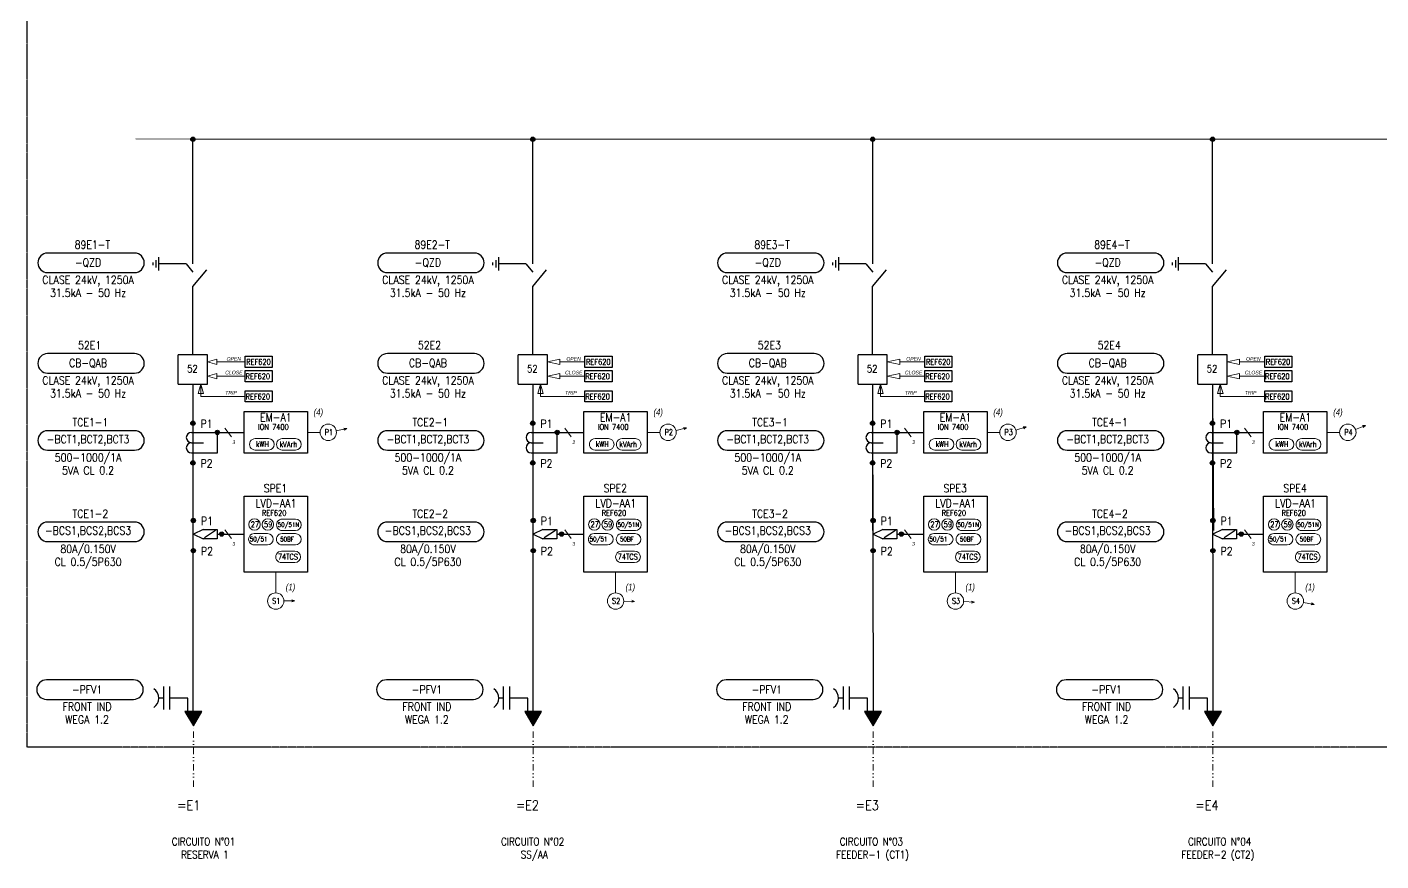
# Model space of a CAD drawing. Header units: millimetres. Extents: x 9982696 to 10277415, y 3207660 to 3335318.
# Drawn here: x 9982696 to 10086379, y 3207660 to 3271489 of the extents above; entities that cross this region are included whole.
import ezdxf
from ezdxf.enums import TextEntityAlignment as Align

# ---------------------------------------------------------------- set-up
doc = ezdxf.new("R2010")
doc.units = ezdxf.units.MM
doc.header["$LTSCALE"] = 2
doc.linetypes.add('DIVIDE', pattern=[1.25, 0.5, -0.25, 0, -0.25, 0, -0.25])
doc.linetypes.add('HIDDEN', pattern=[9.525, 6.35, -3.175])
doc.layers.add('E_EQP', color=134, linetype='Continuous', lineweight=5)
doc.layers.add('GE-SIMBOLOGÍAS', color=151, linetype='Continuous', lineweight=30)
for name, color, linetype in [('EL-CONDUCTOR', 122, 'Continuous'), ('G-TEXTOS', 2, 'Continuous'), ('GE-SIMBOLOGIAS', 151, 'Continuous'), ('I-sep TEXTOS', 7, 'Continuous'), ('Textos', 7, 'Continuous')]:
    doc.layers.add(name, color=color, linetype=linetype)
doc.styles.add('ROMANS', font='romans.shx', dxfattribs={"width": 0.85})
doc.styles.get("Standard").update_dxf_attribs({"font": 'arial.ttf'})

# ---------------------------------------------------------------- blocks, each defined once
blk = doc.blocks.new('DESCRIPCION Nº TAG')
at = {"layer": 'GE-SIMBOLOGÍAS'}
blk.add_lwpolyline([(-12.5, -6), (14.34, -6, 1), (14.34, 0), (-12.5, 0, 1)], format="xyb", close=True, dxfattribs=at)
at = {"layer": 'GE-SIMBOLOGÍAS', "color": 2, "style": 'ROMANS', "width": 0.85}
blk.add_attdef('MEQ-Nº', text='', height=2.5, dxfattribs=at).set_placement((0, -3), align=Align.MIDDLE)
for tag, p in [('MEQ-L1', (0, -9.5)), ('MEQ-L2', (0, -13.5)), ('MEQ-L3', (0, -17.5))]:
    blk.add_attdef(tag, text='', height=2.5, dxfattribs=at).set_placement(p, align=Align.CENTER)

msp = doc.modelspace()

# ---------------------------------------------------------------- hatches: boundary and pattern name
at = {"layer": 'EL-CONDUCTOR'}
h = msp.add_hatch(color=256, dxfattribs=at)
h.paths.add_polyline_path([(9995401, 3262737, -0.4142136), (9995237, 3262901, -0.4142136), (9995401, 3263065)])
h.paths.add_polyline_path([(9995565, 3262901, -0.4142136), (9995401, 3262737), (9995401, 3263065, -0.4142136)])
h = msp.add_hatch(color=256, dxfattribs=at)
h.paths.add_polyline_path([(10021428, 3262737, -0.4142136), (10021264, 3262901, -0.4142136), (10021428, 3263065)])
h.paths.add_polyline_path([(10021592, 3262901, -0.4142136), (10021428, 3262737), (10021428, 3263065, -0.4142136)])
h = msp.add_hatch(color=256, dxfattribs=at)
h.paths.add_polyline_path([(10047456, 3262737, -0.4142136), (10047292, 3262901, -0.4142136), (10047456, 3263065)])
h.paths.add_polyline_path([(10047620, 3262901, -0.4142136), (10047456, 3262737), (10047456, 3263065, -0.4142136)])
h = msp.add_hatch(color=256, dxfattribs=at)
h.paths.add_polyline_path([(10073483, 3262737, -0.4142136), (10073319, 3262901, -0.4142136), (10073483, 3263065)])
h.paths.add_polyline_path([(10073647, 3262901, -0.4142136), (10073483, 3262737), (10073483, 3263065, -0.4142136)])
h = msp.add_hatch(color=256, dxfattribs=at)
h.paths.add_polyline_path([(9995396, 3240996, -0.4142136), (9995232, 3241160, -0.4142136), (9995396, 3241324)])
h.paths.add_polyline_path([(9995560, 3241160, -0.4142136), (9995396, 3240996), (9995396, 3241324, -0.4142136)])
h = msp.add_hatch(color=256, dxfattribs=at)
h.paths.add_polyline_path([(10021423, 3240996, -0.4142136), (10021259, 3241160, -0.4142136), (10021423, 3241324)])
h.paths.add_polyline_path([(10021587, 3241160, -0.4142136), (10021423, 3240996), (10021423, 3241324, -0.4142136)])
h = msp.add_hatch(color=256, dxfattribs=at)
h.paths.add_polyline_path([(10047451, 3240996, -0.4142136), (10047287, 3241160, -0.4142136), (10047451, 3241324)])
h.paths.add_polyline_path([(10047615, 3241160, -0.4142136), (10047451, 3240996), (10047451, 3241324, -0.4142136)])
h = msp.add_hatch(color=256, dxfattribs=at)
h.paths.add_polyline_path([(10073478, 3240996, -0.4142136), (10073314, 3241160, -0.4142136), (10073478, 3241324)])
h.paths.add_polyline_path([(10073642, 3241160, -0.4142136), (10073478, 3240996), (10073478, 3241324, -0.4142136)])
h = msp.add_hatch(color=256, dxfattribs=at)
h.paths.add_polyline_path([(9997268, 3240300, -0.4142136), (9997104, 3240464, -0.4142136), (9997268, 3240628)])
h.paths.add_polyline_path([(9997432, 3240464, -0.4142136), (9997268, 3240300), (9997268, 3240628, -0.4142136)])
h = msp.add_hatch(color=256, dxfattribs=at)
h.paths.add_polyline_path([(10023296, 3240300, -0.4142136), (10023132, 3240464, -0.4142136), (10023296, 3240628)])
h.paths.add_polyline_path([(10023460, 3240464, -0.4142136), (10023296, 3240300), (10023296, 3240628, -0.4142136)])
h = msp.add_hatch(color=256, dxfattribs=at)
h.paths.add_polyline_path([(10049323, 3240300, -0.4142136), (10049159, 3240464, -0.4142136), (10049323, 3240628)])
h.paths.add_polyline_path([(10049487, 3240464, -0.4142136), (10049323, 3240300), (10049323, 3240628, -0.4142136)])
h = msp.add_hatch(color=256, dxfattribs=at)
h.paths.add_polyline_path([(10075351, 3240300, -0.4142136), (10075187, 3240464, -0.4142136), (10075351, 3240628)])
h.paths.add_polyline_path([(10075515, 3240464, -0.4142136), (10075351, 3240300), (10075351, 3240628, -0.4142136)])
h = msp.add_hatch(color=256, dxfattribs=at)
h.paths.add_polyline_path([(9995396, 3237959, -0.4142136), (9995232, 3238123, -0.4142136), (9995396, 3238287)])
h.paths.add_polyline_path([(9995560, 3238123, -0.4142136), (9995396, 3237959), (9995396, 3238287, -0.4142136)])
h = msp.add_hatch(color=256, dxfattribs=at)
h.paths.add_polyline_path([(10021423, 3237959, -0.4142136), (10021259, 3238123, -0.4142136), (10021423, 3238287)])
h.paths.add_polyline_path([(10021587, 3238123, -0.4142136), (10021423, 3237959), (10021423, 3238287, -0.4142136)])
h = msp.add_hatch(color=256, dxfattribs=at)
h.paths.add_polyline_path([(10047451, 3237959, -0.4142136), (10047287, 3238123, -0.4142136), (10047451, 3238287)])
h.paths.add_polyline_path([(10047615, 3238123, -0.4142136), (10047451, 3237959), (10047451, 3238287, -0.4142136)])
h = msp.add_hatch(color=256, dxfattribs=at)
h.paths.add_polyline_path([(10073478, 3237959, -0.4142136), (10073314, 3238123, -0.4142136), (10073478, 3238287)])
h.paths.add_polyline_path([(10073642, 3238123, -0.4142136), (10073478, 3237959), (10073478, 3238287, -0.4142136)])
h = msp.add_hatch(color=256, dxfattribs=at)
h.paths.add_polyline_path([(9995429, 3233555, -0.4142136), (9995265, 3233719, -0.4142136), (9995429, 3233883)])
h.paths.add_polyline_path([(9995593, 3233719, -0.4142136), (9995429, 3233555), (9995429, 3233883, -0.4142136)])
h = msp.add_hatch(color=256, dxfattribs=at)
h.paths.add_polyline_path([(10021457, 3233555, -0.4142136), (10021293, 3233719, -0.4142136), (10021457, 3233883)])
h.paths.add_polyline_path([(10021621, 3233719, -0.4142136), (10021457, 3233555), (10021457, 3233883, -0.4142136)])
h = msp.add_hatch(color=256, dxfattribs=at)
h.paths.add_polyline_path([(10047484, 3233555, -0.4142136), (10047320, 3233719, -0.4142136), (10047484, 3233883)])
h.paths.add_polyline_path([(10047648, 3233719, -0.4142136), (10047484, 3233555), (10047484, 3233883, -0.4142136)])
h = msp.add_hatch(color=256, dxfattribs=at)
h.paths.add_polyline_path([(10073511, 3233555, -0.4142136), (10073347, 3233719, -0.4142136), (10073511, 3233883)])
h.paths.add_polyline_path([(10073676, 3233719, -0.4142136), (10073511, 3233555), (10073511, 3233883, -0.4142136)])
h = msp.add_hatch(color=256, dxfattribs=at)
h.paths.add_polyline_path([(9997599, 3232511, -0.4142136), (9997435, 3232675, -0.4142136), (9997599, 3232839)])
h.paths.add_polyline_path([(9997763, 3232675, -0.4142136), (9997599, 3232511), (9997599, 3232839, -0.4142136)])
h = msp.add_hatch(color=256, dxfattribs=at)
h.paths.add_polyline_path([(10023626, 3232511, -0.4142136), (10023462, 3232675, -0.4142136), (10023626, 3232839)])
h.paths.add_polyline_path([(10023790, 3232675, -0.4142136), (10023626, 3232511), (10023626, 3232839, -0.4142136)])
h = msp.add_hatch(color=256, dxfattribs=at)
h.paths.add_polyline_path([(10049654, 3232511, -0.4142136), (10049489, 3232675, -0.4142136), (10049654, 3232839)])
h.paths.add_polyline_path([(10049818, 3232675, -0.4142136), (10049654, 3232511), (10049654, 3232839, -0.4142136)])
h = msp.add_hatch(color=256, dxfattribs=at)
h.paths.add_polyline_path([(10075681, 3232511, -0.4142136), (10075517, 3232675, -0.4142136), (10075681, 3232839)])
h.paths.add_polyline_path([(10075845, 3232675, -0.4142136), (10075681, 3232511), (10075681, 3232839, -0.4142136)])
h = msp.add_hatch(color=256, dxfattribs=at)
h.paths.add_polyline_path([(9995429, 3231245, -0.4142136), (9995265, 3231409, -0.4142136), (9995429, 3231573)])
h.paths.add_polyline_path([(9995593, 3231409, -0.4142136), (9995429, 3231245), (9995429, 3231573, -0.4142136)])
h = msp.add_hatch(color=256, dxfattribs=at)
h.paths.add_polyline_path([(10021457, 3231245, -0.4142136), (10021293, 3231409, -0.4142136), (10021457, 3231573)])
h.paths.add_polyline_path([(10021621, 3231409, -0.4142136), (10021457, 3231245), (10021457, 3231573, -0.4142136)])
h = msp.add_hatch(color=256, dxfattribs=at)
h.paths.add_polyline_path([(10047484, 3231245, -0.4142136), (10047320, 3231409, -0.4142136), (10047484, 3231573)])
h.paths.add_polyline_path([(10047648, 3231409, -0.4142136), (10047484, 3231245), (10047484, 3231573, -0.4142136)])
h = msp.add_hatch(color=256, dxfattribs=at)
h.paths.add_polyline_path([(10073511, 3231245, -0.4142136), (10073347, 3231409, -0.4142136), (10073511, 3231573)])
h.paths.add_polyline_path([(10073676, 3231409, -0.4142136), (10073511, 3231245), (10073511, 3231573, -0.4142136)])
at = {"layer": 'GE-SIMBOLOGIAS'}
for points in [[(9995429, 3217990), (9996074, 3219107), (9994784, 3219107)], [(10021457, 3217990), (10022102, 3219107), (10020811, 3219107)], [(10047484, 3217990), (10048129, 3219107), (10046839, 3219107)], [(10073511, 3217990), (10074157, 3219107), (10072866, 3219107)]]:
    msp.add_hatch(color=256, dxfattribs=at).paths.add_polyline_path(points)

# ---------------------------------------------------------------- linework, layer by layer
at = {"layer": 'E_EQP', "ltscale": 2}
for p, q in [((9991014, 3262936), (9995401, 3262901)), ((9995401, 3262901), (10229648, 3262901)), ((9996513, 3245858), (9997225, 3246068)), ((9996513, 3245858), (9997225, 3245649)), ((9997225, 3246068), (9997225, 3245858)), ((9997225, 3245858), (9999394, 3245858)), ((9997225, 3245649), (9997225, 3245858)), ((10022541, 3245858), (10023499, 3246068)), ((10022541, 3245858), (10023499, 3245649)), ((10023499, 3246068), (10023499, 3245858)), ((10023499, 3245858), (10025421, 3245858)), ((10023499, 3245649), (10023499, 3245858)), ((10048568, 3245858), (10049527, 3246068)), ((10048568, 3245858), (10049527, 3245649)), ((10049527, 3246068), (10049527, 3245858)), ((10049527, 3245858), (10051449, 3245858)), ((10049527, 3245649), (10049527, 3245858)), ((10074596, 3245858), (10075554, 3246068)), ((10074596, 3245858), (10075554, 3245649)), ((10075554, 3246068), (10075554, 3245858)), ((10075554, 3245858), (10077476, 3245858)), ((10075554, 3245649), (10075554, 3245858)), ((9996513, 3244767), (9997225, 3244977)), ((9996513, 3244767), (9997225, 3244558)), ((9997225, 3244977), (9997225, 3244767)), ((9997225, 3244767), (9999394, 3244767)), ((9997225, 3244558), (9997225, 3244767)), ((10022541, 3244767), (10023499, 3244977)), ((10022541, 3244767), (10023499, 3244558)), ((10023499, 3244977), (10023499, 3244767)), ((10023499, 3244767), (10025421, 3244767)), ((10023499, 3244558), (10023499, 3244767)), ((10048568, 3244767), (10049527, 3244977)), ((10048568, 3244767), (10049527, 3244558)), ((10049527, 3244977), (10049527, 3244767)), ((10049527, 3244767), (10051449, 3244767)), ((10049527, 3244558), (10049527, 3244767)), ((10074596, 3244767), (10075554, 3244977)), ((10074596, 3244767), (10075554, 3244558)), ((10075554, 3244977), (10075554, 3244767)), ((10075554, 3244767), (10077476, 3244767)), ((10075554, 3244558), (10075554, 3244767)), ((9995996, 3244162), (9995787, 3243450)), ((9995787, 3243450), (9995996, 3243450)), ((9995996, 3244162), (9996206, 3243450)), ((9995996, 3244162), (9995996, 3243223)), ((9996206, 3243450), (9995996, 3243450)), ((9995996, 3243223), (9999394, 3243223)), ((10022023, 3244162), (10021814, 3243450)), ((10021814, 3243450), (10022023, 3243450)), ((10022023, 3244162), (10022233, 3243450)), ((10022023, 3244162), (10022023, 3243223)), ((10022233, 3243450), (10022023, 3243450)), ((10022023, 3243223), (10025421, 3243223)), ((10048051, 3244162), (10047841, 3243450)), ((10047841, 3243450), (10048051, 3243450)), ((10048051, 3244162), (10048260, 3243450)), ((10048051, 3244162), (10048051, 3243223)), ((10048260, 3243450), (10048051, 3243450)), ((10048051, 3243223), (10051449, 3243223)), ((10074078, 3244162), (10073869, 3243450)), ((10073869, 3243450), (10074078, 3243450)), ((10074078, 3244162), (10074288, 3243450)), ((10074078, 3244162), (10074078, 3243223)), ((10074288, 3243450), (10074078, 3243450)), ((10074078, 3243223), (10077476, 3243223)), ((9997844, 3240794), (9998349, 3240134)), ((10005132, 3240466), (10004166, 3240464)), ((10006377, 3240591), (10007192, 3240754)), ((10007192, 3240754), (10006956, 3240787)), ((10007192, 3240754), (10006987, 3240633)), ((10023871, 3240794), (10024377, 3240134)), ((10031159, 3240466), (10030194, 3240464)), ((10032400, 3240613), (10033208, 3240809)), ((10033208, 3240809), (10032970, 3240832)), ((10033208, 3240809), (10033007, 3240679)), ((10049899, 3240794), (10050404, 3240134)), ((10057186, 3240466), (10056221, 3240464)), ((10058419, 3240644), (10059216, 3240882)), ((10059216, 3240882), (10058977, 3240893)), ((10059216, 3240882), (10059022, 3240742)), ((10075926, 3240794), (10076431, 3240134)), ((10083214, 3240466), (10082249, 3240464)), ((10084431, 3240690), (10085208, 3240986)), ((10085208, 3240986), (10084969, 3240979)), ((10085208, 3240986), (10085025, 3240832)), ((10001187, 3239985), (10000168, 3239985)), ((10001187, 3239111), (10000168, 3239111)), ((10003255, 3239985), (10002236, 3239985)), ((10003255, 3239111), (10002236, 3239111)), ((10027214, 3239985), (10026195, 3239985)), ((10027214, 3239111), (10026195, 3239111)), ((10029282, 3239985), (10028263, 3239985)), ((10029282, 3239111), (10028263, 3239111)), ((10053241, 3239985), (10052222, 3239985)), ((10053241, 3239111), (10052222, 3239111)), ((10055309, 3239985), (10054290, 3239985)), ((10055309, 3239111), (10054290, 3239111)), ((10079269, 3239985), (10078250, 3239985)), ((10079269, 3239111), (10078250, 3239111)), ((10081337, 3239985), (10080318, 3239985)), ((10081337, 3239111), (10080318, 3239111)), ((9997844, 3233005), (9998349, 3232345)), ((10003257, 3233824), (10002238, 3233824)), ((10003257, 3232950), (10002238, 3232950)), ((10023871, 3233005), (10024377, 3232345)), ((10029285, 3233824), (10028266, 3233824)), ((10029285, 3232950), (10028266, 3232950)), ((10049899, 3233005), (10050404, 3232345)), ((10055312, 3233824), (10054293, 3233824)), ((10055312, 3232950), (10054293, 3232950)), ((10075926, 3233005), (10076431, 3232345)), ((10081339, 3233824), (10080320, 3233824)), ((10081339, 3232950), (10080320, 3232950)), ((10001115, 3232717), (10000096, 3232717)), ((10001115, 3231844), (10000096, 3231844)), ((10003248, 3232717), (10002229, 3232717)), ((10003248, 3231844), (10002229, 3231844)), ((10027143, 3232717), (10026124, 3232717)), ((10027143, 3231844), (10026124, 3231844)), ((10029275, 3232717), (10028256, 3232717)), ((10029275, 3231844), (10028256, 3231844)), ((10053170, 3232717), (10052151, 3232717)), ((10053170, 3231844), (10052151, 3231844)), ((10055303, 3232717), (10054283, 3232717)), ((10055303, 3231844), (10054283, 3231844)), ((10079198, 3232717), (10078179, 3232717)), ((10079198, 3231844), (10078179, 3231844)), ((10081330, 3232717), (10080311, 3232717)), ((10081330, 3231844), (10080311, 3231844)), ((10003200, 3231366), (10002181, 3231366)), ((10029227, 3231366), (10028208, 3231366)), ((10055255, 3231366), (10054236, 3231366)), ((10081282, 3231366), (10080263, 3231366)), ((10001740, 3228180), (10001740, 3229756)), ((10003200, 3230493), (10002181, 3230493)), ((10027767, 3228180), (10027767, 3229756)), ((10029227, 3230493), (10028208, 3230493)), ((10053794, 3228180), (10053794, 3229756)), ((10055255, 3230493), (10054236, 3230493)), ((10079822, 3228180), (10079822, 3229756)), ((10081282, 3230493), (10080263, 3230493)), ((10003200, 3227566), (10002974, 3227642)), ((10002369, 3227558), (10003200, 3227566)), ((10003200, 3227566), (10002975, 3227485)), ((10028396, 3227542), (10029227, 3227530)), ((10029227, 3227530), (10029001, 3227454)), ((10029227, 3227530), (10029003, 3227612)), ((10054422, 3227511), (10055252, 3227457)), ((10055252, 3227457), (10055022, 3227393)), ((10055252, 3227457), (10055032, 3227550)), ((10080441, 3227442), (10081260, 3227296)), ((10081260, 3227296), (10081024, 3227258)), ((10081260, 3227296), (10081052, 3227413))]:
    msp.add_line(p, q, dxfattribs=at)
at = {"layer": 'E_EQP', "linetype": 'DIVIDE', "ltscale": 500}
for p, q in [((9995429, 3213325), (9995429, 3217990)), ((10021457, 3213325), (10021457, 3217990)), ((10047484, 3213325), (10047484, 3217990)), ((10073511, 3213325), (10073511, 3217990))]:
    msp.add_line(p, q, dxfattribs=at)
at = {"layer": 'E_EQP', "ltscale": 2}
for centre, radius in [((10005761, 3240466), 629), ((10031788, 3240466), 629), ((10057816, 3240466), 629), ((10083843, 3240466), 629), ((10000113, 3233415), 437), ((10001132, 3233415), 437), ((10026140, 3233415), 437), ((10027159, 3233415), 437), ((10052168, 3233415), 437), ((10053187, 3233415), 437), ((10078195, 3233415), 437), ((10079214, 3233415), 437), ((10001740, 3227551), 629), ((10001740, 3227551), 629), ((10027767, 3227551), 629), ((10027767, 3227551), 629), ((10053794, 3227551), 629), ((10053794, 3227551), 629), ((10079822, 3227551), 629), ((10079822, 3227551), 629)]:
    msp.add_circle(centre, radius, dxfattribs=at)
for centre, start, end in [((10000168, 3239548), 90, 270.00007), ((10001187, 3239548), 270, 90), ((10002236, 3239548), 90, 270.00007), ((10003255, 3239548), 270, 90), ((10026195, 3239548), 90, 270.00007), ((10027214, 3239548), 270, 90), ((10028263, 3239548), 90, 270.00007), ((10029282, 3239548), 270, 90), ((10052222, 3239548), 90, 270.00007), ((10053241, 3239548), 270, 90), ((10054290, 3239548), 90, 270.00007), ((10055309, 3239548), 270, 90), ((10078250, 3239548), 90, 270.00007), ((10079269, 3239548), 270, 90), ((10080318, 3239548), 90, 270.00007), ((10081337, 3239548), 270, 90), ((10002238, 3233387), 90, 270.00007), ((10003257, 3233387), 270, 90), ((10028266, 3233387), 90, 270.00007), ((10029285, 3233387), 270, 90), ((10054293, 3233387), 90, 270.00007), ((10055312, 3233387), 270, 90), ((10080320, 3233387), 90, 270.00007), ((10081339, 3233387), 270, 90), ((10000096, 3232281), 90, 270.00007), ((10001115, 3232281), 270, 90), ((10002229, 3232281), 90, 270.00007), ((10003248, 3232281), 270, 90), ((10026124, 3232281), 90, 270.00007), ((10027143, 3232281), 270, 90), ((10028256, 3232281), 90, 270.00007), ((10029275, 3232281), 270, 90), ((10052151, 3232281), 90, 270.00007), ((10053170, 3232281), 270, 90), ((10054283, 3232281), 90, 270.00007), ((10055303, 3232281), 270, 90), ((10078179, 3232281), 90, 270.00007), ((10079198, 3232281), 270, 90), ((10080311, 3232281), 90, 270.00007), ((10081330, 3232281), 270, 90), ((10002181, 3230930), 90, 270.00007), ((10003200, 3230930), 270, 90), ((10028208, 3230930), 90, 270.00007), ((10029227, 3230930), 270, 90), ((10054236, 3230930), 90, 270.00007), ((10055255, 3230930), 270, 90), ((10080263, 3230930), 90, 270.00007), ((10081282, 3230930), 270, 90)]:
    msp.add_arc(centre, 437, start, end, dxfattribs=at)
at = {"layer": 'EL-CONDUCTOR'}
for p, q in [((9995401, 3254805), (9995401, 3262901)), ((10021428, 3254805), (10021428, 3262901)), ((10047456, 3254805), (10047456, 3262901)), ((10073483, 3254805), (10073483, 3262901)), ((9994870, 3253364), (9992797, 3253364)), ((10020897, 3253364), (10018824, 3253364)), ((10046925, 3253364), (10044851, 3253364)), ((10072952, 3253364), (10070879, 3253364)), ((9995396, 3247192), (9995396, 3251642)), ((10021423, 3247192), (10021423, 3251642)), ((10047451, 3247192), (10047451, 3251642)), ((10073478, 3247192), (10073478, 3251642)), ((9995396, 3246397), (9995396, 3247192)), ((10021423, 3246397), (10021423, 3247192)), ((10047451, 3246397), (10047451, 3247192)), ((10073478, 3246397), (10073478, 3247192)), ((9995396, 3244162), (9995396, 3243259)), ((9995396, 3243259), (9995396, 3232963)), ((9995396, 3243259), (9995396, 3219107)), ((10021423, 3244162), (10021423, 3243259)), ((10021423, 3243259), (10021423, 3219107)), ((10047451, 3244162), (10047451, 3243259)), ((10047451, 3243259), (10047451, 3232963)), ((10047451, 3243259), (10047484, 3219107)), ((10073478, 3244162), (10073478, 3243259)), ((10073478, 3243259), (10073555, 3232963)), ((10073478, 3243259), (10073478, 3232963)), ((10073478, 3243259), (10073511, 3219107)), ((9995885, 3240464), (9999313, 3240464)), ((10021912, 3240464), (10025340, 3240464)), ((10047940, 3240464), (10051368, 3240464)), ((10073967, 3240464), (10077395, 3240464)), ((9997245, 3232675), (9999313, 3232675)), ((10023273, 3232675), (10025340, 3232675)), ((10049300, 3232675), (10051368, 3232675)), ((10075328, 3232675), (10077395, 3232675))]:
    msp.add_line(p, q, dxfattribs=at)
for points in [[(9995874, 3238886), (9997268, 3238886), (9997268, 3240464)], [(10021902, 3238886), (10023296, 3238886), (10023296, 3240464)], [(10047929, 3238886), (10049323, 3238886), (10049323, 3240464)], [(10073957, 3238886), (10075351, 3238886), (10075351, 3240464)]]:
    msp.add_lwpolyline(points, dxfattribs=at)
for centre in [(9995401, 3262901), (10021428, 3262901), (10047456, 3262901), (10073483, 3262901), (9995396, 3241160), (10021423, 3241160), (10047451, 3241160), (10073478, 3241160), (9997268, 3240464), (10023296, 3240464), (10049323, 3240464), (10075351, 3240464), (9995396, 3238123), (10021423, 3238123), (10047451, 3238123), (10073478, 3238123), (9995429, 3233719), (10021457, 3233719), (10047484, 3233719), (10073511, 3233719), (9997599, 3232675), (10023626, 3232675), (10049654, 3232675), (10075681, 3232675), (9995429, 3231409), (10021457, 3231409), (10047484, 3231409), (10073511, 3231409)]:
    msp.add_circle(centre, 164, dxfattribs=at)
at = {"layer": 'GE-SIMBOLOGIAS', "color": 1, "linetype": 'HIDDEN', "ltscale": 0.5}
for p, q in [((9982696, 3216375), (9982696, 3313192)), ((10241118, 3216375), (9982696, 3216375))]:
    msp.add_line(p, q, dxfattribs=at)
at = {"layer": 'GE-SIMBOLOGIAS'}
for p, q in [((9995401, 3253364), (9995401, 3254805)), ((10021428, 3253364), (10021428, 3254805)), ((10047456, 3253364), (10047456, 3254805)), ((10073483, 3253364), (10073483, 3254805)), ((9992588, 3253073), (9992588, 3253648)), ((9992797, 3252849), (9992797, 3253879)), ((10018616, 3253073), (10018616, 3253648)), ((10018824, 3252849), (10018824, 3253879)), ((10044643, 3253073), (10044643, 3253648)), ((10044851, 3252849), (10044851, 3253879)), ((10070671, 3253073), (10070671, 3253648)), ((10070879, 3252849), (10070879, 3253879)), ((9992347, 3253259), (9992347, 3253462)), ((10018374, 3253259), (10018374, 3253462)), ((10044402, 3253259), (10044402, 3253462)), ((10070429, 3253259), (10070429, 3253462)), ((9996513, 3246397), (9994278, 3246397)), ((9994278, 3244162), (9994278, 3246397)), ((9996513, 3244162), (9996513, 3246397)), ((10022541, 3246397), (10020306, 3246397)), ((10020306, 3244162), (10020306, 3246397)), ((10022541, 3244162), (10022541, 3246397)), ((10048568, 3246397), (10046333, 3246397)), ((10046333, 3244162), (10046333, 3246397)), ((10048568, 3244162), (10048568, 3246397)), ((10074596, 3246397), (10072361, 3246397)), ((10072361, 3244162), (10072361, 3246397)), ((10074596, 3244162), (10074596, 3246397)), ((9994278, 3244162), (9996513, 3244162)), ((10020306, 3244162), (10022541, 3244162)), ((10046333, 3244162), (10048568, 3244162)), ((10072361, 3244162), (10074596, 3244162))]:
    msp.add_line(p, q, dxfattribs=at)
at = {"layer": 'GE-SIMBOLOGIAS', "linetype": 'Continuous'}
for p, q in [((9999313, 3242066), (10004166, 3242066)), ((9999313, 3238861), (9999313, 3242066)), ((10004166, 3242066), (10004166, 3238861)), ((10025340, 3242066), (10030194, 3242066)), ((10025340, 3238861), (10025340, 3242066)), ((10030194, 3242066), (10030194, 3238861)), ((10051368, 3242066), (10056221, 3242066)), ((10051368, 3238861), (10051368, 3242066)), ((10056221, 3242066), (10056221, 3238861)), ((10077395, 3242066), (10082249, 3242066)), ((10077395, 3238861), (10077395, 3242066)), ((10082249, 3242066), (10082249, 3238861)), ((9995282, 3240464), (9995874, 3240464)), ((10021309, 3240464), (10021902, 3240464)), ((10047337, 3240464), (10047929, 3240464)), ((10073364, 3240464), (10073957, 3240464)), ((9995282, 3239675), (9995534, 3239675)), ((10021309, 3239675), (10021561, 3239675)), ((10047337, 3239675), (10047589, 3239675)), ((10073364, 3239675), (10073616, 3239675)), ((9995282, 3238886), (9995874, 3238886)), ((10004166, 3238861), (9999313, 3238861)), ((10021309, 3238886), (10021902, 3238886)), ((10030194, 3238861), (10025340, 3238861)), ((10047337, 3238886), (10047929, 3238886)), ((10056221, 3238861), (10051368, 3238861)), ((10073364, 3238886), (10073957, 3238886)), ((10082249, 3238861), (10077395, 3238861)), ((9996175, 3233034), (9995429, 3232675)), ((9996175, 3233034), (9997245, 3233034)), ((9997138, 3232962), (9996282, 3232387)), ((9997245, 3233034), (9997245, 3232315)), ((10022202, 3233034), (10021457, 3232675)), ((10022202, 3233034), (10023273, 3233034)), ((10023166, 3232962), (10022309, 3232387)), ((10023273, 3233034), (10023273, 3232315)), ((10048230, 3233034), (10047484, 3232675)), ((10048230, 3233034), (10049300, 3233034)), ((10049193, 3232962), (10048337, 3232387)), ((10049300, 3233034), (10049300, 3232315)), ((10074257, 3233034), (10073511, 3232675)), ((10074257, 3233034), (10075328, 3233034)), ((10075221, 3232962), (10074364, 3232387)), ((10075328, 3233034), (10075328, 3232315)), ((9995429, 3232675), (9996175, 3232315)), ((9997245, 3232315), (9996175, 3232315)), ((10021457, 3232675), (10022202, 3232315)), ((10023273, 3232315), (10022202, 3232315)), ((10047484, 3232675), (10048230, 3232315)), ((10049300, 3232315), (10048230, 3232315)), ((10073511, 3232675), (10074257, 3232315)), ((10075328, 3232315), (10074257, 3232315)), ((9993136, 3221000), (9993136, 3219240)), ((9993609, 3221000), (9993609, 3219240)), ((10019163, 3221000), (10019163, 3219240)), ((10019637, 3221000), (10019637, 3219240)), ((10045191, 3221000), (10045191, 3219240)), ((10045664, 3221000), (10045664, 3219240)), ((10071218, 3221000), (10071218, 3219240)), ((10071692, 3221000), (10071692, 3219240)), ((9993136, 3220120), (9992795, 3220120)), ((9995010, 3220120), (9993609, 3220120)), ((9995010, 3219107), (9995010, 3220120)), ((10019163, 3220120), (10018823, 3220120)), ((10021038, 3220120), (10019637, 3220120)), ((10021038, 3219107), (10021038, 3220120)), ((10045191, 3220120), (10044850, 3220120)), ((10047065, 3220120), (10045664, 3220120)), ((10047065, 3219107), (10047065, 3220120)), ((10071218, 3220120), (10070877, 3220120)), ((10073093, 3220120), (10071692, 3220120)), ((10073093, 3219107), (10073093, 3220120))]:
    msp.add_line(p, q, dxfattribs=at)
at = {"layer": 'GE-SIMBOLOGIAS'}
for points in [[(9994870, 3253364), (9995401, 3252731)], [(9995396, 3251642), (9996458, 3252908)], [(10020897, 3253364), (10021428, 3252731)], [(10021423, 3251642), (10022485, 3252908)], [(10046925, 3253364), (10047456, 3252731)], [(10047451, 3251642), (10048513, 3252908)], [(10072952, 3253364), (10073483, 3252731)], [(10073478, 3251642), (10074540, 3252908)]]:
    msp.add_lwpolyline(points, dxfattribs=at)
at = {"layer": 'GE-SIMBOLOGIAS', "linetype": 'Continuous'}
for points in [[(9999394, 3246287), (10001473, 3246287), (10001473, 3245430), (9999394, 3245430)], [(10025421, 3246287), (10027501, 3246287), (10027501, 3245430), (10025421, 3245430)], [(10051449, 3246287), (10053528, 3246287), (10053528, 3245430), (10051449, 3245430)], [(10077476, 3246287), (10079555, 3246287), (10079555, 3245430), (10077476, 3245430)], [(9999394, 3245196), (10001473, 3245196), (10001473, 3244339), (9999394, 3244339)], [(10025421, 3245196), (10027501, 3245196), (10027501, 3244339), (10025421, 3244339)], [(10051449, 3245196), (10053528, 3245196), (10053528, 3244339), (10051449, 3244339)], [(10077476, 3245196), (10079555, 3245196), (10079555, 3244339), (10077476, 3244339)], [(9999394, 3243652), (10001473, 3243652), (10001473, 3242795), (9999394, 3242795)], [(10025421, 3243652), (10027501, 3243652), (10027501, 3242795), (10025421, 3242795)], [(10051449, 3243652), (10053528, 3243652), (10053528, 3242795), (10051449, 3242795)], [(10077476, 3243652), (10079555, 3243652), (10079555, 3242795), (10077476, 3242795)], [(9999313, 3235593), (10004166, 3235593), (10004166, 3229756), (9999313, 3229756)], [(10025340, 3235593), (10030194, 3235593), (10030194, 3229756), (10025340, 3229756)], [(10051368, 3235593), (10056221, 3235593), (10056221, 3229756), (10051368, 3229756)], [(10077395, 3235593), (10082249, 3235593), (10082249, 3229756), (10077395, 3229756)]]:
    msp.add_lwpolyline(points, close=True, dxfattribs=at)
for points in [[(9995534, 3239675), (9996204, 3239675)], [(10021561, 3239675), (10022232, 3239675)], [(10047589, 3239675), (10048259, 3239675)], [(10073616, 3239675), (10074286, 3239675)]]:
    msp.add_lwpolyline(points, dxfattribs=at)
at = {"layer": 'GE-SIMBOLOGIAS'}
for points in [[(9995429, 3217990), (9996074, 3219107), (9994784, 3219107)], [(10021457, 3217990), (10022102, 3219107), (10020811, 3219107)], [(10047484, 3217990), (10048129, 3219107), (10046839, 3219107)], [(10073511, 3217990), (10074157, 3219107), (10072866, 3219107)]]:
    msp.add_lwpolyline(points, close=True, dxfattribs=at)
at = {"layer": 'GE-SIMBOLOGIAS', "linetype": 'Continuous'}
for centre, radius, start, end in [((9995282, 3240069), 394, 90, 270), ((10021309, 3240069), 394, 90, 270), ((10047337, 3240069), 394, 90, 270), ((10073364, 3240069), 394, 90, 270), ((9995282, 3239281), 394, 90, 270), ((10021309, 3239281), 394, 90, 270), ((10047337, 3239281), 394, 90, 270), ((10073364, 3239281), 394, 90, 270), ((9991951, 3220120), 844, 302.63796, 57.36204), ((10017978, 3220120), 844, 302.63796, 57.36204), ((10044006, 3220120), 844, 302.63796, 57.36204), ((10070033, 3220120), 844, 302.63796, 57.36204)]:
    msp.add_arc(centre, radius, start, end, dxfattribs=at)

# ---------------------------------------------------------------- block references
at = {"layer": 'GE-SIMBOLOGÍAS', "xscale": 248.3184454382091, "yscale": 248.3184454382091, "zscale": 248.3184454382091}
for p, values in [((9987368, 3254188), {'MEQ-Nº': '-QZD', 'MEQ-L1': 'CLASE 24kV, 1250A', 'MEQ-L2': '31.5kA - 50 Hz'}), ((10013395, 3254188), {'MEQ-Nº': '-QZD', 'MEQ-L1': 'CLASE 24kV, 1250A', 'MEQ-L2': '31.5kA - 50 Hz'}), ((10039422, 3254188), {'MEQ-Nº': '-QZD', 'MEQ-L1': 'CLASE 24kV, 1250A', 'MEQ-L2': '31.5kA - 50 Hz'}), ((10065450, 3254188), {'MEQ-Nº': '-QZD', 'MEQ-L1': 'CLASE 24kV, 1250A', 'MEQ-L2': '31.5kA - 50 Hz'}), ((9987368, 3246491), {'MEQ-Nº': 'CB-QAB', 'MEQ-L1': 'CLASE 24kV, 1250A', 'MEQ-L2': '31.5kA - 50 Hz'}), ((10013395, 3246491), {'MEQ-Nº': 'CB-QAB', 'MEQ-L1': 'CLASE 24kV, 1250A', 'MEQ-L2': '31.5kA - 50 Hz'}), ((10039422, 3246491), {'MEQ-Nº': 'CB-QAB', 'MEQ-L1': 'CLASE 24kV, 1250A', 'MEQ-L2': '31.5kA - 50 Hz'}), ((10065450, 3246491), {'MEQ-Nº': 'CB-QAB', 'MEQ-L1': 'CLASE 24kV, 1250A', 'MEQ-L2': '31.5kA - 50 Hz'}), ((9987368, 3240590), {'MEQ-Nº': '-BCT1,BCT2,BCT3', 'MEQ-L1': '500-1000/1A', 'MEQ-L2': '5VA CL 0.2'}), ((10013395, 3240590), {'MEQ-Nº': '-BCT1,BCT2,BCT3', 'MEQ-L1': '500-1000/1A', 'MEQ-L2': '5VA CL 0.2'}), ((10039422, 3240590), {'MEQ-Nº': '-BCT1,BCT2,BCT3', 'MEQ-L1': '500-1000/1A', 'MEQ-L2': '5VA CL 0.2'}), ((10065450, 3240590), {'MEQ-Nº': '-BCT1,BCT2,BCT3', 'MEQ-L1': '500-1000/1A', 'MEQ-L2': '5VA CL 0.2'}), ((9987368, 3233593), {'MEQ-Nº': '-BCS1,BCS2,BCS3', 'MEQ-L1': '80A/0.150V', 'MEQ-L2': 'CL 0.5/5P630'}), ((10013395, 3233593), {'MEQ-Nº': '-BCS1,BCS2,BCS3', 'MEQ-L1': '80A/0.150V', 'MEQ-L2': 'CL 0.5/5P630'}), ((10039422, 3233593), {'MEQ-Nº': '-BCS1,BCS2,BCS3', 'MEQ-L1': '80A/0.150V', 'MEQ-L2': 'CL 0.5/5P630'}), ((10065450, 3233593), {'MEQ-Nº': '-BCS1,BCS2,BCS3', 'MEQ-L1': '80A/0.150V', 'MEQ-L2': 'CL 0.5/5P630'}), ((9987289, 3221518), {'MEQ-Nº': '-PFV1', 'MEQ-L1': 'FRONT IND', 'MEQ-L2': 'WEGA 1.2'}), ((10013316, 3221518), {'MEQ-Nº': '-PFV1', 'MEQ-L1': 'FRONT IND', 'MEQ-L2': 'WEGA 1.2'}), ((10039343, 3221518), {'MEQ-Nº': '-PFV1', 'MEQ-L1': 'FRONT IND', 'MEQ-L2': 'WEGA 1.2'}), ((10065371, 3221518), {'MEQ-Nº': '-PFV1', 'MEQ-L1': 'FRONT IND', 'MEQ-L2': 'WEGA 1.2'})]:
    msp.add_blockref('DESCRIPCION Nº TAG', p, dxfattribs=at).add_auto_attribs(values)

# ---------------------------------------------------------------- texts
at = {"layer": 'E_EQP', "ltscale": 2, "attachment_point": 1}
for s, width, insert, char_height in [('{\\fArial|b0|i1|c0|p34;OPEN}', 615.58, (9998260, 3247689), 1.75), ('{\\fArial|b0|i1|c0|p34;OPEN}', 615.58, (10024288, 3247689), 1.75), ('{\\fArial|b0|i1|c0|p34;OPEN}', 615.58, (10050315, 3247689), 1.75), ('{\\fArial|b0|i1|c0|p34;OPEN}', 615.58, (10076342, 3247689), 1.75), ('{\\fArial|b0|i1|c0|p34;OPEN}', 142.64, (9997972, 3246229), 280), ('{\\fArial|b0|i1|c0|p34;OPEN}', 142.64, (10024000, 3246229), 280), ('{\\fArial|b0|i1|c0|p34;OPEN}', 142.64, (10050027, 3246229), 280), ('{\\fArial|b0|i1|c0|p34;OPEN}', 142.64, (10076054, 3246229), 280), ('{\\fArial|b0|i1|c0|p34;CLOSE}', 142.64, (9997873, 3245184), 280), ('{\\fArial|b0|i1|c0|p34;CLOSE}', 142.64, (10023901, 3245184), 280), ('{\\fArial|b0|i1|c0|p34;CLOSE}', 142.64, (10049928, 3245184), 280), ('{\\fArial|b0|i1|c0|p34;CLOSE}', 142.64, (10075956, 3245184), 280), ('{\\fArial|b0|i1|c0|p34;TRIP}', 142.64, (9997873, 3243640), 280), ('{\\fArial|b0|i1|c0|p34;TRIP}', 142.64, (10023901, 3243640), 280), ('{\\fArial|b0|i1|c0|p34;TRIP}', 142.64, (10049928, 3243640), 280), ('{\\fArial|b0|i1|c0|p34;TRIP}', 142.64, (10075956, 3243640), 280), ('{\\fArial|b0|i1|c0|p34;3}', 142.64, (9998418, 3239864), 280), ('{\\fArial|b0|i1|c0|p34;3}', 142.64, (10024445, 3239864), 280), ('{\\fArial|b0|i1|c0|p34;3}', 142.64, (10050473, 3239864), 280), ('{\\fArial|b0|i1|c0|p34;3}', 142.64, (10076500, 3239864), 280), ('{\\fArial|b0|i1|c0|p34;3}', 142.64, (9998418, 3232075), 280), ('{\\fArial|b0|i1|c0|p34;3}', 142.64, (10024445, 3232075), 280), ('{\\fArial|b0|i1|c0|p34;3}', 142.64, (10050473, 3232075), 280), ('{\\fArial|b0|i1|c0|p34;3}', 142.64, (10076500, 3232075), 280)]:
    msp.add_mtext_dynamic_manual_height_columns(s, width=width, gutter_width=12.5, heights=[0], dxfattribs=dict(at, insert=insert, char_height=char_height))
at = {"layer": 'G-TEXTOS', "attachment_point": 7, "style": 'ROMANS'}
for s, insert, char_height, width in [('REF620', (9999483, 3245642), 434.6, 434.56), ('REF620', (10025510, 3245642), 434.6, 434.56), ('REF620', (10051538, 3245642), 434.6, 434.56), ('REF620', (10077565, 3245642), 434.6, 434.56), ('REF620', (9999432, 3244536), 434.6, 434.56), ('REF620', (10025459, 3244536), 434.6, 434.56), ('REF620', (10051487, 3244536), 434.6, 434.56), ('REF620', (10077514, 3244536), 434.6, 434.56), ('REF620', (9999432, 3242992), 434.6, 434.56), ('REF620', (10025459, 3242992), 434.6, 434.56), ('REF620', (10051487, 3242992), 434.6, 434.56), ('REF620', (10077514, 3242992), 434.6, 434.56), ('P1', (9995978, 3240812), 620.8, 603.06), ('EM-A1', (10000535, 3241309), 620.8, 620.8), ('P1', (10022006, 3240812), 620.8, 603.06), ('EM-A1', (10026562, 3241309), 620.8, 620.8), ('P1', (10048033, 3240812), 620.8, 603.06), ('EM-A1', (10052590, 3241309), 620.8, 620.8), ('P1', (10074061, 3240812), 620.8, 603.06), ('EM-A1', (10078617, 3241309), 620.8, 620.8), ('ION 7400', (10000389, 3240663), 434.6, 3033.16), ('P1', (10005485, 3240263), 434.6, 434.56), ('ION 7400', (10026417, 3240663), 434.6, 3033.16), ('P2', (10031513, 3240263), 434.6, 434.56), ('ION 7400', (10052444, 3240663), 434.6, 3033.16), ('P3', (10057540, 3240263), 434.6, 434.56), ('ION 7400', (10078472, 3240663), 434.6, 3033.16), ('P4', (10083568, 3240263), 434.6, 434.56), ('kWH', (10000219, 3239345), 434.6, 434.56), ('kVArh', (10002034, 3239341), 434.6, 434.56), ('kWH', (10026246, 3239345), 434.6, 434.56), ('kVArh', (10028061, 3239341), 434.6, 434.56), ('kWH', (10052274, 3239345), 434.6, 434.56), ('kVArh', (10054089, 3239341), 434.6, 434.56), ('kWH', (10078301, 3239345), 434.6, 434.56), ('kVArh', (10080116, 3239341), 434.6, 434.56), ('P2', (9995978, 3237774), 620.8, 603.06), ('P2', (10022006, 3237774), 620.8, 603.06), ('P2', (10048033, 3237774), 620.8, 603.06), ('P2', (10074061, 3237774), 620.8, 603.06), ('LVD-AA1', (10000196, 3234724), 620.8, 620.8), ('LVD-AA1', (10026223, 3234724), 620.8, 620.8), ('LVD-AA1', (10052251, 3234724), 620.8, 620.8), ('LVD-AA1', (10078278, 3234724), 620.8, 620.8), ('P1', (9996012, 3233370), 620.8, 603.06), ('REF620', (10000683, 3234078), 434.6, 434.56), ('P1', (10022039, 3233370), 620.8, 603.06), ('REF620', (10026711, 3234078), 434.6, 434.56), ('P1', (10048067, 3233370), 620.8, 603.06), ('REF620', (10052738, 3234078), 434.6, 434.56), ('P1', (10074094, 3233370), 620.8, 603.06), ('REF620', (10078766, 3234078), 434.6, 434.56), ('27', (9999827, 3233202), 434.6, 434.56), ('59', (10000846, 3233202), 434.6, 434.56), ('50/51N', (10001890, 3233112), 347.6, 347.65), ('27', (10025854, 3233202), 434.6, 434.56), ('59', (10026873, 3233202), 434.6, 434.56), ('50/51N', (10027917, 3233112), 347.6, 347.65), ('27', (10051881, 3233202), 434.6, 434.56), ('59', (10052900, 3233202), 434.6, 434.56), ('50/51N', (10053945, 3233112), 347.6, 347.65), ('27', (10077909, 3233202), 434.6, 434.56), ('59', (10078928, 3233202), 434.6, 434.56), ('50/51N', (10079972, 3233112), 347.6, 347.65), ('50/51', (9999748, 3232005), 347.6, 347.65), ('50BF', (10002076, 3232110), 347.6, 347.65), ('50/51', (10025775, 3232005), 347.6, 347.65), ('50BF', (10028103, 3232110), 347.6, 347.65), ('50/51', (10051803, 3232005), 347.6, 347.65), ('50BF', (10054131, 3232110), 347.6, 347.65), ('50/51', (10077830, 3232005), 347.6, 347.65), ('50BF', (10080158, 3232110), 347.6, 347.65), ('P2', (9996012, 3231060), 620.8, 603.06), ('74TCS', (10001906, 3230727), 434.6, 434.56), ('P2', (10022039, 3231060), 620.8, 603.06), ('74TCS', (10027934, 3230727), 434.6, 434.56), ('P2', (10048067, 3231060), 620.8, 603.06), ('74TCS', (10053961, 3230727), 434.6, 434.56), ('P2', (10074094, 3231060), 620.8, 603.06), ('74TCS', (10079989, 3230727), 434.6, 434.56), ('S1', (10001464, 3227347), 434.6, 434.56), ('S2', (10027492, 3227347), 434.6, 434.56), ('S3', (10053519, 3227347), 434.6, 434.56), ('S4', (10079547, 3227347), 434.6, 434.56)]:
    msp.add_mtext(s, dxfattribs=dict(at, insert=insert, char_height=char_height, width=width))
at = {"layer": 'I-sep TEXTOS', "color": 2, "style": 'ROMANS', "width": 0.85}
for s, height, p in [('CIRCUITO N%%D01', 581.43, (9996207, 3208846)), ('CIRCUITO N%%D02', 581.43, (10021416, 3208846)), ('CIRCUITO N%%D03', 581.43, (10047359, 3208846)), ('CIRCUITO N%%D04', 581.43, (10074027, 3208846)), ('RESERVA 1', 581.4, (9996309, 3207853)), ('SS/AA', 581.4, (10021540, 3207853)), ('FEEDER-1 (CT1)', 581.43, (10047444, 3207853)), ('FEEDER-2 (CT2)', 581.43, (10073892, 3207853))]:
    msp.add_text(s, height=height, dxfattribs=at).set_placement(p, align=Align.CENTER)
at = {"layer": 'Textos', "style": 'ROMANS', "width": 0.85}
for s, height, p in [('89E1-T', 614.6, (9986342, 3254525)), ('89E2-T', 614.6, (10012370, 3254525)), ('89E3-T', 614.6, (10038397, 3254525)), ('89E4-T', 614.6, (10064425, 3254525)), ('52E1', 614.6, (9986603, 3246828)), ('52E2', 614.6, (10012631, 3246828)), ('52E3', 614.6, (10038658, 3246828)), ('52E4', 614.6, (10064686, 3246828)), ('52', 558.7, (9994956, 3245059)), ('52', 558.7, (10020984, 3245059)), ('52', 558.7, (10047011, 3245059)), ('52', 558.7, (10073039, 3245059)), ('TCE1-1', 614.6, (9986181, 3240927)), ('TCE2-1', 614.6, (10012209, 3240927)), ('TCE3-1', 614.6, (10038236, 3240927)), ('TCE4-1', 614.6, (10064263, 3240927)), ('SPE1', 614.6, (10000822, 3235877)), ('SPE2', 614.6, (10026850, 3235877)), ('SPE3', 614.6, (10052877, 3235877)), ('SPE4', 614.6, (10078905, 3235877)), ('TCE1-2', 614.6, (9986181, 3233930)), ('TCE2-2', 614.6, (10012209, 3233930)), ('TCE3-2', 614.6, (10038236, 3233930)), ('TCE4-2', 614.6, (10064263, 3233930))]:
    msp.add_text(s, height=height, dxfattribs=at).set_placement(p)
at = {"layer": 'Textos', "attachment_point": 1, "style": 'ROMANS'}
for s, insert, char_height, width in [('\\pi213.8;{\\fArial|b0|i1|c0|p34;(4)}', (10004428, 3242268), 500, 1068.87), ('\\pi213.8;{\\fArial|b0|i1|c0|p34;(4)}', (10030455, 3242268), 500, 1068.87), ('\\pi213.8;{\\fArial|b0|i1|c0|p34;(4)}', (10056483, 3242268), 500, 1068.87), ('\\pi213.8;{\\fArial|b0|i1|c0|p34;(4)}', (10082510, 3242268), 500, 1068.87), ('\\pi5421.1;{\\fArial|b0|i1|c0|p34;(1)}', (9997087, 3228879), 500, 11483.54), ('\\pi5421.1;{\\fArial|b0|i1|c0|p34;(1)}', (10023114, 3228879), 500, 11483.54), ('\\pi5421.1;{\\fArial|b0|i1|c0|p34;(1)}', (10049142, 3228879), 500, 11483.54), ('\\pi5421.1;{\\fArial|b0|i1|c0|p34;(1)}', (10075169, 3228879), 500, 11483.54), ('\\pi4957.8;=E1', (9989239, 3212294), 744.96, 11483.54), ('\\pi4867.3;=E2', (10015267, 3212294), 744.96, 11483.54), ('\\pi4867.3;=E3', (10041295, 3212294), 744.96, 11483.54), ('\\pi4852.3;=E4', (10067322, 3212294), 744.96, 11483.54)]:
    msp.add_mtext(s, dxfattribs=dict(at, insert=insert, char_height=char_height, width=width))

doc.saveas('drawing.dxf')
